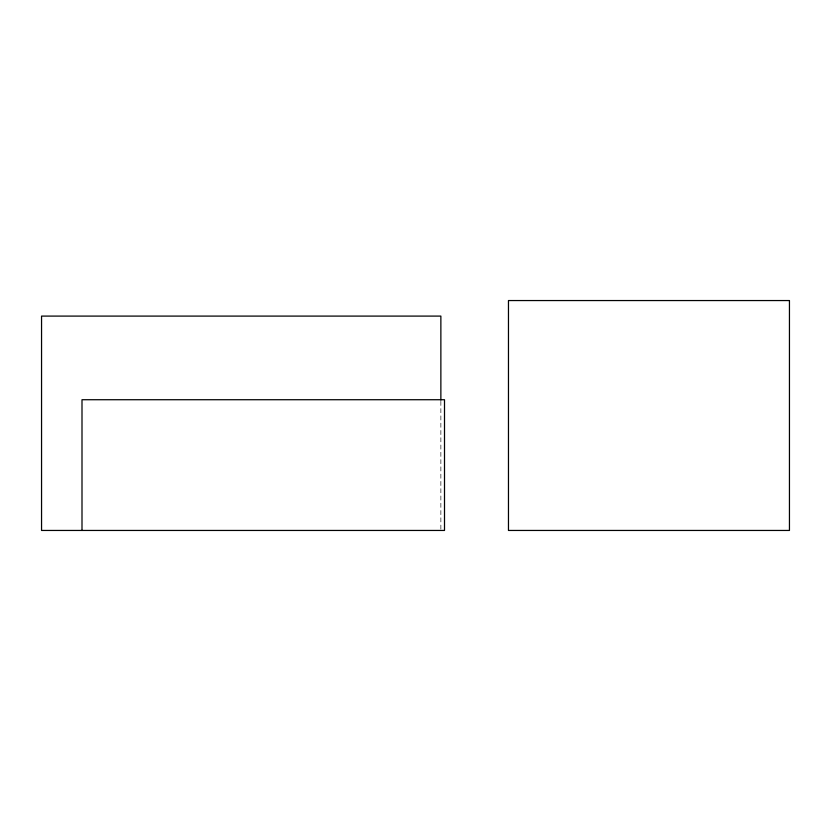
<?xml version="1.0" encoding="UTF-8"?>
<svg xmlns="http://www.w3.org/2000/svg" width="831" height="831" viewBox="0 0 831 831"><rect width="100%" height="100%" fill="white"/><g stroke="black" fill="none" stroke-linecap="round" stroke-linejoin="round"><path stroke-width="0.62" stroke-dasharray="4.16 3.12" d="M440.866 401.311L440.866 529.15"/><path stroke-width="1.25" d="M440.866 400.023L440.866 316.092L41.55 316.092L41.55 530.448L444.502 530.448L444.502 399.721L81.999 399.721L81.999 530.448M789.45 300.552L508.468 300.552L508.468 530.448L789.45 530.448L789.45 300.552"/></g></svg>
